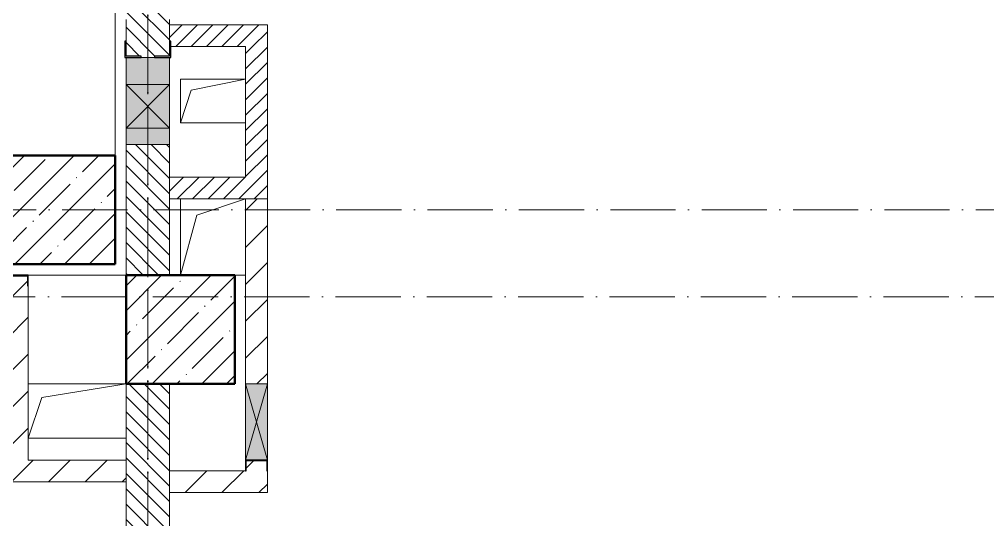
# Model space of a CAD drawing. Header units: millimetres. Extents: x -12989 to 629078, y -109036 to 555275.
# Drawn here: x 376530 to 380983, y -45056 to -42757 of the extents above; entities that cross this region are included whole.
import ezdxf

# ---------------------------------------------------------------- set-up
doc = ezdxf.new("R2010")
doc.units = ezdxf.units.MM
doc.linetypes.add('50_200_ШТРИХ_1Т_ш5_п1_п1_', pattern=[700, 500, -100, 0, -100])
for name, color, linetype, lineweight in [('4 -стяжа', 7, 'Continuous', 30), ('A-DETL-GENF-OTLN', 7, 'Continuous', 9), ('A-FLOR-____-OTLN', 7, 'Continuous', 9), ('A-GENM-____-MCUT', 7, 'Continuous', 25), ('A-GENM-____-OTLN', 7, 'Continuous', 9), ('A-GENM-____-OTLN-1', 7, 'Continuous', 25), ('A-GLAZ-____-OTLN', 7, 'Continuous', 9), ('A-WALL-____-MCUT', 7, 'Continuous', 13), ('A-WALL-____-MCUT-3', 7, 'Continuous', 9), ('A-WALL-____-PATT-1', 7, 'Continuous', 9), ('A-WALL-FNSH-MCUT-1', 7, 'Continuous', 9), ('S-COLS-____-MCUT', 7, 'Continuous', 50), ('S-COLS-____-OTLN', 7, 'Continuous', 9), ('S-GRID-____-OTLN-1', 7, '50_200_ШТРИХ_1Т_ш5_п1_п1_', 9)]:
    doc.layers.add(name, color=color, linetype=linetype, lineweight=lineweight)
doc.layers.get('4 -стяжа').off()
pattern_1 = [(135, (283770.707, -86863.456), (-35.35534, -35.35534), [])]
pattern_2 = [(45, (-93500, -42681.04), (-114.04925, 114.04925), []), (45, (-93385.95, -42681.04), (-114.04925, 114.04925), [201.613, -40.323, 3.353, -36.97])]
pattern_3 = [(45, (-92950, -43231.04), (-114.04925, 114.04925), []), (45, (-92835.95, -43231.04), (-114.04925, 114.04925), [201.613, -40.323, 3.353, -36.97])]
pattern_4 = [(45, (283770.707, -86863.456), (-35.35534, 35.35534), [])]
pattern_5 = [(45, (283770.71, -86863.46), (-84.85281, 84.85281), [])]

# ---------------------------------------------------------------- blocks, each defined once
blk = doc.blocks.new('BSC_Колонна _Прямоугольная - 500х500-V117-АР1_План отверстий 3 этажа в осях 1-64_Ю-ЯЯ')
at = {"layer": 'S-COLS-____-OTLN'}
h = blk.add_hatch(dxfattribs=at)
h.set_pattern_fill('FP_122', color=256, style=0, pattern_type=2)
h.set_pattern_definition(pattern_2)
h.paths.add_polyline_path([(-250, -250), (250, -250), (250, 250), (-250, 250), (-250, 12)], flags=0)
at = {"layer": 'S-COLS-____-MCUT'}
for p, q in [((250, 250), (-250, 250)), ((-250, 250), (-250, -250)), ((250, -250), (250, 250)), ((-250, -250), (250, -250))]:
    blk.add_line(p, q, dxfattribs=at)
blk = doc.blocks.new('BSC_Колонна _Прямоугольная - 500х500-V122-АР1_План отверстий 3 этажа в осях 1-64_Ю-ЯЯ')
at = {"layer": 'S-COLS-____-OTLN'}
h = blk.add_hatch(dxfattribs=at)
h.set_pattern_fill('FP_127', color=256, style=0, pattern_type=2)
h.set_pattern_definition(pattern_3)
h.paths.add_polyline_path([(-250, -250), (250, -250), (250, 250), (-250, 250)], flags=0)
at = {"layer": 'S-COLS-____-MCUT'}
for p, q in [((250, 250), (-250, 250)), ((-250, 250), (-250, -250)), ((250, -250), (250, 250)), ((-250, -250), (250, -250))]:
    blk.add_line(p, q, dxfattribs=at)
blk = doc.blocks.new('154_Фахверк_СКБ_Швеллер - Тип_100_3960-28318856-АР1_План отверстий 3 этажа в осях 1-64_Ю-ЯЯ')
at = {"layer": 'A-GENM-____-MCUT'}
for p, q in [((175, 50), (125, 50)), ((125, 50), (125, -50)), ((128, 47), (175, 47)), ((128, -47), (128, 47)), ((175, 47), (175, 50)), ((125, -50), (175, -50)), ((175, -47), (128, -47)), ((175, -50), (175, -47))]:
    blk.add_line(p, q, dxfattribs=at)
blk = doc.blocks.new('AR_Отверстие Ниша - Лючок-32403213-АР1_План отверстий 3 этажа в осях 1-64_Ю-ЯЯ')
at = {"layer": 'A-GLAZ-____-OTLN'}
h = blk.add_hatch(color=256, dxfattribs=at)
h.paths.add_polyline_path([(200, -100), (200, 100), (125, 100), (125, -100)], flags=0)
h.paths.add_polyline_path([(-75, -31), (-75, 100), (-200, 100), (-200, -100), (-75, -100)], flags=0)
for p, q in [((-75, 100), (-200, 100)), ((200, 100), (125, 100)), ((200, -100), (200, 100)), ((-200, 31), (-200, -31)), ((-200, -100), (-75, -100)), ((125, -100), (200, -100))]:
    blk.add_line(p, q, dxfattribs=at)
blk = doc.blocks.new('Фахверк_СКБ_Уголок - 200_3960-28268576-АР1_План отверстий 3 этажа в осях 1-64_Ю-ЯЯ')
at = {"layer": 'A-GENM-____-MCUT'}
for p, q in [((200, 156), (125, 156)), ((125, 156), (125, 81)), ((131, 81), (131, 150)), ((131, 150), (200, 150)), ((200, 150), (200, 156)), ((125, 81), (131, 81)), ((131, 19), (125, 19)), ((125, 19), (125, -56)), ((131, -50), (131, 19)), ((125, -56), (200, -56)), ((200, -50), (131, -50)), ((200, -56), (200, -50))]:
    blk.add_line(p, q, dxfattribs=at)
blk = doc.blocks.new('AR_Отверстие прямоугольное _в стене_ - AR_Отверстие прямоугольное _в стене__ВК-32403182-АР1_План отверстий 3 этажа в осях 1-64_Ю-ЯЯ')
at = {"layer": 'A-GLAZ-____-OTLN'}
blk.add_hatch(color=256, dxfattribs=at).paths.add_polyline_path([(100, 100), (-100, 100), (-100, -100), (100, -100)], flags=0)
at = {"layer": 'A-DETL-GENF-OTLN'}
for p, q in [((-100, -100), (-100, 100)), ((-100, 100), (100, 100)), ((100, 100), (-100, -100)), ((-100, 100), (100, -100)), ((100, 100), (-100, 100)), ((-100, 100), (-100, -100)), ((100, 100), (100, -100)), ((100, -100), (100, 100)), ((100, -100), (-100, -100)), ((-100, -100), (100, -100))]:
    blk.add_line(p, q, dxfattribs=at)
blk = doc.blocks.new('AR_Отверстие прямоугольное _в плите_ - AR_Отверстие прямоугольное _в плите_-V172-АР1_План отверстий 3 этажа в осях 1-64_Ю-ЯЯ')
at = {"layer": 'A-GENM-____-OTLN'}
for p, q in [((150, 100), (-150, 100)), ((-150, 100), (-150, -100)), ((-100, 50), (150, 100)), ((-150, -100), (-100, 50)), ((-150, -100), (150, -100))]:
    blk.add_line(p, q, dxfattribs=at)
blk = doc.blocks.new('AR_Отверстие прямоугольное _в плите_ - AR_Отверстие прямоугольное _в плите_-30552830-АР1_План отверстий 3 этажа в осях 1-64_Ю-ЯЯ')
at = {"layer": 'A-GENM-____-OTLN'}
for p, q in [((225, 125), (-225, 125)), ((-162.5, 62.5), (225, 125)), ((-225, -125), (-162.5, 62.5)), ((-225, -125), (225, -125))]:
    blk.add_line(p, q, dxfattribs=at)
blk = doc.blocks.new('AR_Отверстие прямоугольное _в плите_ - AR_Отверстие прямоугольное _в плите_-30552583-АР1_План отверстий 3 этажа в осях 1-64_Ю-ЯЯ')
at = {"layer": 'A-GENM-____-OTLN'}
for p, q in [((-150, 175), (-150, -175)), ((-75, 100), (150, 175)), ((-150, -175), (-75, 100)), ((100, -175), (150, -175))]:
    blk.add_line(p, q, dxfattribs=at)
blk = doc.blocks.new('AR_Отверстие прямоугольное _в стене_ - AR_Отверстие прямоугольное _в стене__ОВ-36947615-АР1_План отверстий 3 этажа в осях 1-64_Ю-ЯЯ')
at = {"layer": 'A-GLAZ-____-OTLN'}
blk.add_hatch(color=256, dxfattribs=at).paths.add_polyline_path([(-175, -50), (175, -50), (175, 50), (-175, 50), (-175, -47)], flags=0)
at = {"layer": 'A-DETL-GENF-OTLN'}
for p, q in [((-175, 50), (175, 50)), ((175, 50), (-175, -50)), ((-175, 50), (175, -50)), ((175, 50), (-175, 50)), ((175, 50), (175, -50)), ((175, -50), (175, 50)), ((175, -50), (-175, -50)), ((-175, -50), (175, -50))]:
    blk.add_line(p, q, dxfattribs=at)
blk = doc.blocks.new('154_Фахверк_СКБ_Швеллер - Тип_100_3960_зеркало-28515619-АР1_План отверстий 3 этажа в осях 1-64_Ю-ЯЯ')
at = {"layer": 'A-GENM-____-MCUT'}
for p, q in [((175, 50), (125, 50)), ((125, 50), (125, -50)), ((128, 47), (175, 47)), ((128, -47), (128, 47)), ((175, 47), (175, 50)), ((125, -50), (175, -50)), ((175, -47), (128, -47)), ((175, -50), (175, -47))]:
    blk.add_line(p, q, dxfattribs=at)
blk = doc.blocks.new('BSC_Колонна _Прямоугольная - 500х500-V141-АР1_План отверстий 3 этажа в осях 1-64_А-ГГ')
at = {"layer": 'S-COLS-____-OTLN'}
h = blk.add_hatch(dxfattribs=at)
h.set_pattern_fill('FP_164', color=256, style=0, pattern_type=2)
h.set_pattern_definition(pattern_2)
h.paths.add_polyline_path([(-250, -250), (250, -250), (250, 250), (-250, 250), (-250, 194.5)], flags=0)
at = {"layer": 'S-COLS-____-MCUT'}
for p, q in [((250, 250), (-250, 250)), ((-250, 250), (-250, -250)), ((250, -250), (250, 250)), ((-250, -250), (250, -250))]:
    blk.add_line(p, q, dxfattribs=at)
blk = doc.blocks.new('BSC_Колонна _Прямоугольная - 500х500-V146-АР1_План отверстий 3 этажа в осях 1-64_А-ГГ')
at = {"layer": 'S-COLS-____-OTLN'}
h = blk.add_hatch(dxfattribs=at)
h.set_pattern_fill('FP_169', color=256, style=0, pattern_type=2)
h.set_pattern_definition(pattern_3)
h.paths.add_polyline_path([(-250, -250), (250, -250), (250, 250), (-250, 250)], flags=0)
at = {"layer": 'S-COLS-____-MCUT'}
for p, q in [((250, 250), (-250, 250)), ((-250, 250), (-250, -250)), ((250, -250), (250, 250)), ((-250, -250), (250, -250))]:
    blk.add_line(p, q, dxfattribs=at)
blk = doc.blocks.new('154_Фахверк_СКБ_Швеллер - Тип_100_3960-28318856-АР1_План отверстий 3 этажа в осях 1-64_А-ГГ')
at = {"layer": 'A-GENM-____-MCUT'}
for p, q in [((175, 50), (125, 50)), ((125, 50), (125, -50)), ((128, 47), (175, 47)), ((128, -47), (128, 47)), ((175, 47), (175, 50)), ((125, -50), (175, -50)), ((175, -47), (128, -47)), ((175, -50), (175, -47))]:
    blk.add_line(p, q, dxfattribs=at)
blk = doc.blocks.new('AR_Отверстие Ниша - Лючок-32403213-АР1_План отверстий 3 этажа в осях 1-64_А-ГГ')
at = {"layer": 'A-GLAZ-____-OTLN'}
h = blk.add_hatch(color=256, dxfattribs=at)
h.paths.add_polyline_path([(200, -100), (200, 100), (125, 100), (125, -100)], flags=0)
h.paths.add_polyline_path([(-75, -100), (-75, 100), (-200, 100), (-200, -100)], flags=0)
for p, q in [((-75, 100), (-200, 100)), ((200, 100), (125, 100)), ((200, -100), (200, 100)), ((-200, 31), (-200, -31)), ((-200, -100), (-75, -100)), ((125, -100), (200, -100))]:
    blk.add_line(p, q, dxfattribs=at)
blk = doc.blocks.new('Фахверк_СКБ_Уголок - 200_3960-28268576-АР1_План отверстий 3 этажа в осях 1-64_А-ГГ')
at = {"layer": 'A-GENM-____-MCUT'}
for p, q in [((200, 156), (125, 156)), ((125, 156), (125, 81)), ((131, 81), (131, 150)), ((131, 150), (200, 150)), ((200, 150), (200, 156)), ((125, 81), (131, 81)), ((131, 19), (125, 19)), ((125, 19), (125, -56)), ((131, -50), (131, 19)), ((125, -56), (200, -56)), ((200, -50), (131, -50)), ((200, -56), (200, -50))]:
    blk.add_line(p, q, dxfattribs=at)
blk = doc.blocks.new('AR_Отверстие прямоугольное _в стене_ - AR_Отверстие прямоугольное _в стене__ВК-32403182-АР1_План отверстий 3 этажа в осях 1-64_А-ГГ')
at = {"layer": 'A-GLAZ-____-OTLN'}
blk.add_hatch(color=256, dxfattribs=at).paths.add_polyline_path([(100, 100), (-100, 100), (-100, -100), (100, -100)], flags=0)
at = {"layer": 'A-DETL-GENF-OTLN'}
for p, q in [((-100, -100), (-100, 100)), ((-100, 100), (100, 100)), ((100, 100), (-100, -100)), ((-100, 100), (100, -100)), ((100, 100), (-100, 100)), ((-100, 100), (-100, -100)), ((100, 100), (100, -100)), ((100, -100), (100, 100)), ((100, -100), (-100, -100)), ((-100, -100), (100, -100))]:
    blk.add_line(p, q, dxfattribs=at)
blk = doc.blocks.new('AR_Отверстие прямоугольное _в плите_ - AR_Отверстие прямоугольное _в плите_-30423629-АР1_План отверстий 3 этажа в осях 1-64_А-ГГ')
at = {"layer": 'A-GENM-____-OTLN'}
for p, q in [((150, 100), (-150, 100)), ((-150, 100), (-150, -100)), ((-100, 50), (150, 100)), ((-150, -100), (-100, 50)), ((-150, -100), (150, -100))]:
    blk.add_line(p, q, dxfattribs=at)
blk = doc.blocks.new('AR_Отверстие прямоугольное _в плите_ - AR_Отверстие прямоугольное _в плите_-30552830-АР1_План отверстий 3 этажа в осях 1-64_А-ГГ')
at = {"layer": 'A-GENM-____-OTLN'}
for p, q in [((225, 125), (-225, 125)), ((-162.5, 62.5), (225, 125)), ((-225, -125), (-162.5, 62.5)), ((-225, -125), (225, -125))]:
    blk.add_line(p, q, dxfattribs=at)
blk = doc.blocks.new('AR_Отверстие прямоугольное _в плите_ - AR_Отверстие прямоугольное _в плите_-30552583-АР1_План отверстий 3 этажа в осях 1-64_А-ГГ')
at = {"layer": 'A-GENM-____-OTLN'}
for p, q in [((-150, 175), (-150, -175)), ((-75, 100), (150, 175)), ((-150, -175), (-75, 100)), ((100, -175), (150, -175))]:
    blk.add_line(p, q, dxfattribs=at)
blk = doc.blocks.new('AR_Отверстие прямоугольное _в стене_ - AR_Отверстие прямоугольное _в стене__ОВ-36947615-АР1_План отверстий 3 этажа в осях 1-64_А-ГГ')
at = {"layer": 'A-GLAZ-____-OTLN'}
blk.add_hatch(color=256, dxfattribs=at).paths.add_polyline_path([(-175, -50), (175, -50), (175, 50), (-175, 50), (-175, -47)], flags=0)
at = {"layer": 'A-DETL-GENF-OTLN'}
for p, q in [((-175, 50), (175, 50)), ((175, 50), (-175, -50)), ((-175, 50), (175, -50)), ((175, 50), (-175, 50)), ((175, 50), (175, -50)), ((175, -50), (175, 50)), ((175, -50), (-175, -50)), ((-175, -50), (175, -50))]:
    blk.add_line(p, q, dxfattribs=at)
blk = doc.blocks.new('154_Фахверк_СКБ_Швеллер - Тип_100_3960_зеркало-28515619-АР1_План отверстий 3 этажа в осях 1-64_А-ГГ')
at = {"layer": 'A-GENM-____-MCUT'}
for p, q in [((175, 50), (125, 50)), ((125, 50), (125, -50)), ((128, 47), (175, 47)), ((128, -47), (128, 47)), ((175, 47), (175, 50)), ((125, -50), (175, -50)), ((175, -47), (128, -47)), ((175, -50), (175, -47))]:
    blk.add_line(p, q, dxfattribs=at)
blk = doc.blocks.new('3эт')
at = {"layer": 'S-GRID-____-OTLN-1', "color": 251, "ltscale": 0.6, "true_color": 0x636466}
for p, q in [((377120.7, -46882.4), (377120.7, 4029.4)), ((377120.7, -91346.1), (377120.7, -36982.5)), ((358243, -43632.4), (387705.3, -43632.4)), ((358243, -43632.4), (387705.3, -43632.4)), ((351097.5, -44032.4), (387845.1, -44032.4))]:
    blk.add_line(p, q, dxfattribs=at)

msp = doc.modelspace()

# ---------------------------------------------------------------- hatches: boundary and pattern name
at = {"layer": 'A-WALL-____-PATT-1'}
h = msp.add_hatch(dxfattribs=at)
h.set_pattern_fill('FP_9', color=256, style=0, pattern_type=2)
h.set_pattern_definition(pattern_1)
h.paths.add_polyline_path([(377020.7074, -43932.4142), (377220.7074, -43932.4142), (377220.7074, -43332.4142), (377020.7074, -43332.4142), (377020.7074, -43363.1268)], flags=0)
h.paths.add_polyline_path([(377089.7074, -42932.4142), (377151.7074, -42932.4142), (377151.7074, -42926.4142), (377220.7074, -42926.4142), (377219.7474, -42688.4142), (377151.7074, -42688.4142), (377151.7074, -42682.4142), (377089.7074, -42682.4142), (377089.7074, -42688.4142), (377020.7074, -42688.4142), (377020.7074, -42926.4142), (377089.7074, -42926.4142)], flags=0)
h.paths.add_polyline_path([(377089.7074, -40982.4142), (377151.7074, -40982.4142), (377151.7074, -40976.4142), (377220.7074, -40976.4142), (377220.7074, -40582.4142), (377020.7074, -40582.4142), (377020.7074, -40976.4142), (377089.7074, -40976.4142)], flags=0)
h = msp.add_hatch(dxfattribs=at)
h.set_pattern_fill('FP_6', color=256, style=0, pattern_type=2)
h.set_pattern_definition(pattern_1)
h.paths.add_polyline_path([(377020.7074, -43932.4142), (377220.7074, -43932.4142), (377220.7074, -43332.4142), (377020.7074, -43332.4142)], flags=0)
h.paths.add_polyline_path([(377151.7074, -42932.4142), (377151.7074, -42926.4142), (377220.7074, -42926.4142), (377219.7474, -42688.4142), (377151.7074, -42688.4142), (377151.7074, -42682.4142), (377089.7074, -42682.4142), (377089.7074, -42688.4142), (377020.7074, -42688.4142), (377020.7074, -42926.4142), (377089.7074, -42926.4142), (377089.7074, -42932.4142)], flags=0)
h.paths.add_polyline_path([(377151.7074, -40982.4142), (377151.7074, -40976.4142), (377220.7074, -40976.4142), (377220.7074, -40582.4142), (377020.7074, -40582.4142), (377020.7074, -40976.4142), (377089.7074, -40976.4142), (377089.7074, -40982.4142)], flags=0)
h = msp.add_hatch(dxfattribs=at)
h.set_pattern_fill('FP_8', color=256, style=0, pattern_type=2)
h.set_pattern_definition(pattern_4)
h.paths.add_polyline_path([(377670.7074, -42882.4142), (377670.7074, -42782.4142), (377220.7074, -42782.4142), (377220.7074, -42857.4142), (377226.7074, -42857.4142), (377226.7074, -42882.4142), (377570.7074, -42882.4142)], flags=0)
h = msp.add_hatch(dxfattribs=at)
h.set_pattern_fill('FP_5', color=256, style=0, pattern_type=2)
h.set_pattern_definition(pattern_4)
h.paths.add_polyline_path([(377670.7074, -42882.4142), (377670.7074, -42782.4142), (377220.7074, -42782.4142), (377220.7074, -42857.4142), (377226.7074, -42857.4142), (377226.7074, -42882.4142), (377570.7074, -42882.4142)], flags=0)
h = msp.add_hatch(dxfattribs=at)
h.set_pattern_fill('FP_8', color=256, style=0, pattern_type=2)
h.set_pattern_definition(pattern_4)
h.paths.add_polyline_path([(377670.7074, -43482.4142), (377670.7074, -42882.4142), (377570.7074, -42882.4142), (377570.7074, -43482.4142)], flags=0)
h = msp.add_hatch(dxfattribs=at)
h.set_pattern_fill('FP_5', color=256, style=0, pattern_type=2)
h.set_pattern_definition(pattern_4)
h.paths.add_polyline_path([(377670.7074, -43482.4142), (377670.7074, -42882.4142), (377570.7074, -42882.4142), (377570.7074, -43482.4142)], flags=0)
h = msp.add_hatch(dxfattribs=at)
h.set_pattern_fill('FP_8', color=256, style=0, pattern_type=2)
h.set_pattern_definition(pattern_4)
h.paths.add_polyline_path([(377670.7074, -43582.4142), (377670.7074, -43482.4142), (377220.7074, -43482.4142), (377220.7074, -43582.4142), (377432.2887, -43582.4142)], flags=0)
h = msp.add_hatch(dxfattribs=at)
h.set_pattern_fill('FP_5', color=256, style=0, pattern_type=2)
h.set_pattern_definition(pattern_4)
h.paths.add_polyline_path([(377670.7074, -43582.4142), (377670.7074, -43482.4142), (377220.7074, -43482.4142), (377220.7074, -43582.4142), (377432.6378, -43582.4142)], flags=0)
h = msp.add_hatch(dxfattribs=at)
h.set_pattern_fill('FP_7', color=256, style=0, pattern_type=2)
h.set_pattern_definition(pattern_5)
h.paths.add_polyline_path([(377620.7074, -44832.4142), (377667.7074, -44832.4142), (377667.7074, -44785.4142), (377573.7074, -44785.4142), (377573.7074, -44832.4142)], flags=0)
h.paths.add_polyline_path([(377570.7074, -44432.4142), (377670.7074, -44432.4142), (377670.7074, -43582.4142), (377570.7074, -43582.4142)], flags=0)
h = msp.add_hatch(dxfattribs=at)
h.set_pattern_fill('FP_4', color=256, style=0, pattern_type=2)
h.set_pattern_definition(pattern_5)
h.paths.add_polyline_path([(377620.7074, -44832.4142), (377667.7074, -44832.4142), (377667.7074, -44785.4142), (377573.7074, -44785.4142), (377573.7074, -44832.4142)], flags=0)
h.paths.add_polyline_path([(377570.7074, -44432.4142), (377670.7074, -44432.4142), (377670.7074, -43582.4142), (377570.7074, -43582.4142)], flags=0)
h = msp.add_hatch(dxfattribs=at)
h.set_pattern_fill('FP_7', color=256, style=0, pattern_type=2)
h.set_pattern_definition(pattern_5)
h.paths.add_polyline_path([(376570.7074, -44882.4142), (376570.7074, -43982.4142), (376567.7074, -43982.4142), (376567.7074, -43935.4142), (376473.7074, -43935.4142), (376473.7074, -43982.4142), (376470.7074, -43982.4142), (376470.7074, -44882.4142)], flags=0)
h = msp.add_hatch(dxfattribs=at)
h.set_pattern_fill('FP_4', color=256, style=0, pattern_type=2)
h.set_pattern_definition(pattern_5)
h.paths.add_polyline_path([(376470.7074, -44882.4142), (376570.7074, -44882.4142), (376570.7074, -43982.4142), (376567.7074, -43982.4142), (376567.7074, -43935.4142), (376473.7074, -43935.4142), (376473.7074, -43982.4142), (376470.7074, -43982.4142), (376470.7074, -44847.9448)], flags=0)
h = msp.add_hatch(dxfattribs=at)
h.set_pattern_fill('FP_6', color=256, style=0, pattern_type=2)
h.set_pattern_definition(pattern_1)
h.paths.add_polyline_path([(377220.7074, -49282.4142), (377220.7074, -48857.4142), (377020.7074, -48857.4142), (377020.7074, -49282.4142)], flags=0)
h.paths.add_polyline_path([(377220.7074, -48357.4142), (377220.7074, -44432.4142), (377020.7074, -44432.4142), (377020.7074, -48357.4142)], flags=0)
h = msp.add_hatch(dxfattribs=at)
h.set_pattern_fill('FP_7', color=256, style=0, pattern_type=2)
h.set_pattern_definition(pattern_5)
h.paths.add_polyline_path([(377020.7074, -44882.4142), (377020.7074, -44782.4142), (376570.7074, -44782.4142), (376570.7074, -44882.4142)], flags=0)
h = msp.add_hatch(dxfattribs=at)
h.set_pattern_fill('FP_4', color=256, style=0, pattern_type=2)
h.set_pattern_definition(pattern_5)
h.paths.add_polyline_path([(377020.7074, -44882.4142), (377020.7074, -44782.4142), (376570.7074, -44782.4142), (376570.7074, -44882.4142)], flags=0)
h = msp.add_hatch(dxfattribs=at)
h.set_pattern_fill('FP_7', color=256, style=0, pattern_type=2)
h.set_pattern_definition(pattern_5)
h.paths.add_polyline_path([(377220.7074, -44932.4142), (377670.7074, -44932.4142), (377670.7074, -44832.4142), (377220.7074, -44832.4142)], flags=0)
h = msp.add_hatch(dxfattribs=at)
h.set_pattern_fill('FP_4', color=256, style=0, pattern_type=2)
h.set_pattern_definition(pattern_5)
h.paths.add_polyline_path([(377220.7074, -44932.4142), (377670.7074, -44932.4142), (377670.7074, -44832.4142), (377220.7074, -44832.4142), (377220.7074, -44847.9448)], flags=0)

# ---------------------------------------------------------------- linework, layer by layer
at = {"layer": 'A-FLOR-____-OTLN'}
for p, q in [((376970.7074, -43382.4142), (376970.7074, -40032.4142)), ((376970.7074, -43382.4142), (376970.7074, -40032.4142)), ((377270.7074, -43032.4142), (377570.7074, -43032.4142)), ((377270.7074, -43232.4142), (377270.7074, -43032.4142)), ((377270.7074, -43032.4142), (377570.7074, -43032.4142)), ((377270.7074, -43232.4142), (377270.7074, -43032.4142)), ((377570.7074, -43232.4142), (377270.7074, -43232.4142)), ((377570.7074, -43232.4142), (377270.7074, -43232.4142)), ((377270.7074, -43932.4142), (377270.7074, -43582.4142)), ((377270.7074, -43932.4142), (377270.7074, -43582.4142)), ((377020.7074, -43932.4142), (376570.7074, -43932.4142)), ((377020.7074, -43932.4142), (376570.7074, -43932.4142)), ((377570.7074, -43932.4142), (377520.7074, -43932.4142)), ((377570.7074, -43932.4142), (377520.7074, -43932.4142)), ((376570.7074, -44432.4142), (377020.7074, -44432.4142)), ((376570.7074, -44432.4142), (377020.7074, -44432.4142)), ((377020.7074, -44682.4142), (376570.7074, -44682.4142)), ((377020.7074, -44682.4142), (376570.7074, -44682.4142))]:
    msp.add_line(p, q, dxfattribs=at)
at = {"layer": 'A-WALL-____-MCUT'}
for p, q in [((377020.7074, -42757.4142), (377020.7074, -42857.4142)), ((377220.7074, -42857.4142), (377220.7074, -42757.4142)), ((377020.7074, -43332.4142), (377020.7074, -43932.4142)), ((377220.7074, -43932.4142), (377220.7074, -43332.4142))]:
    msp.add_line(p, q, dxfattribs=at)
at = {"layer": 'A-WALL-____-MCUT-3'}
for p, q in [((377020.7074, -42757.4142), (377020.7074, -42857.4142)), ((377220.7074, -42857.4142), (377220.7074, -42757.4142)), ((377020.7074, -43332.4142), (377020.7074, -43932.4142)), ((377220.7074, -43932.4142), (377220.7074, -43332.4142)), ((377020.7074, -44432.4142), (377020.7074, -48357.4142)), ((377220.7074, -48357.4142), (377220.7074, -44432.4142))]:
    msp.add_line(p, q, dxfattribs=at)
at = {"layer": 'A-WALL-FNSH-MCUT-1'}
for p, q in [((377670.7074, -42782.4142), (377220.7074, -42782.4142)), ((377670.7074, -42782.4142), (377220.7074, -42782.4142)), ((377670.7074, -44432.4142), (377670.7074, -42782.4142)), ((377670.7074, -44432.4142), (377670.7074, -42782.4142)), ((377226.7074, -42882.4142), (377570.7074, -42882.4142)), ((377226.7074, -42882.4142), (377570.7074, -42882.4142)), ((377570.7074, -42882.4142), (377570.7074, -43482.4142)), ((377570.7074, -42882.4142), (377570.7074, -43482.4142)), ((377570.7074, -43482.4142), (377220.7074, -43482.4142)), ((377570.7074, -43482.4142), (377220.7074, -43482.4142)), ((377670.7074, -43582.4142), (377220.7074, -43582.4142)), ((377670.7074, -43582.4142), (377220.7074, -43582.4142)), ((377570.7074, -43582.4142), (377570.7074, -44432.4142)), ((377570.7074, -43582.4142), (377570.7074, -44432.4142)), ((376570.7074, -44782.4142), (376570.7074, -43982.4142)), ((376570.7074, -44782.4142), (376570.7074, -43982.4142)), ((377020.7074, -44782.4142), (376570.7074, -44782.4142)), ((377020.7074, -44782.4142), (376570.7074, -44782.4142)), ((377570.7074, -44832.4142), (377220.7074, -44832.4142)), ((377570.7074, -44832.4142), (377220.7074, -44832.4142)), ((377220.7074, -44832.4142), (377220.7074, -44932.4142)), ((377670.7074, -44932.4142), (377670.7074, -44832.4142)), ((377670.7074, -44932.4142), (377670.7074, -44832.4142)), ((376470.7074, -44882.4142), (377020.7074, -44882.4142)), ((376470.7074, -44882.4142), (377020.7074, -44882.4142)), ((377220.7074, -44932.4142), (377670.7074, -44932.4142)), ((377220.7074, -44932.4142), (377670.7074, -44932.4142))]:
    msp.add_line(p, q, dxfattribs=at)

# ---------------------------------------------------------------- block references
at = {"layer": '4 -стяжа'}
msp.add_blockref('3эт', (0, 0), dxfattribs=at)
at = {"layer": 'A-GENM-____-OTLN'}
for name, p in [('AR_Отверстие прямоугольное _в плите_ - AR_Отверстие прямоугольное _в плите_-V172-АР1_План отверстий 3 этажа в осях 1-64_Ю-ЯЯ', (377420.7074, -43132.4142)), ('AR_Отверстие прямоугольное _в плите_ - AR_Отверстие прямоугольное _в плите_-30423629-АР1_План отверстий 3 этажа в осях 1-64_А-ГГ', (377420.7074, -43132.4142)), ('AR_Отверстие прямоугольное _в плите_ - AR_Отверстие прямоугольное _в плите_-30552583-АР1_План отверстий 3 этажа в осях 1-64_Ю-ЯЯ', (377420.7074, -43757.4142)), ('AR_Отверстие прямоугольное _в плите_ - AR_Отверстие прямоугольное _в плите_-30552583-АР1_План отверстий 3 этажа в осях 1-64_А-ГГ', (377420.7074, -43757.4142)), ('AR_Отверстие прямоугольное _в плите_ - AR_Отверстие прямоугольное _в плите_-30552830-АР1_План отверстий 3 этажа в осях 1-64_Ю-ЯЯ', (376795.7074, -44557.4142)), ('AR_Отверстие прямоугольное _в плите_ - AR_Отверстие прямоугольное _в плите_-30552830-АР1_План отверстий 3 этажа в осях 1-64_А-ГГ', (376795.7074, -44557.4142))]:
    msp.add_blockref(name, p, dxfattribs=at)
at = {"layer": 'A-GENM-____-OTLN-1'}
for name, p, rotation in [('Фахверк_СКБ_Уголок - 200_3960-28268576-АР1_План отверстий 3 этажа в осях 1-64_Ю-ЯЯ', (377170.7074, -43057.4142), 89.9999999999999), ('Фахверк_СКБ_Уголок - 200_3960-28268576-АР1_План отверстий 3 этажа в осях 1-64_А-ГГ', (377170.7074, -43057.4142), 89.9999999999999), ('154_Фахверк_СКБ_Швеллер - Тип_100_3960-28318856-АР1_План отверстий 3 этажа в осях 1-64_Ю-ЯЯ', (376520.7074, -43807.4142), 270), ('154_Фахверк_СКБ_Швеллер - Тип_100_3960-28318856-АР1_План отверстий 3 этажа в осях 1-64_А-ГГ', (376520.7074, -43807.4142), 270), ('154_Фахверк_СКБ_Швеллер - Тип_100_3960_зеркало-28515619-АР1_План отверстий 3 этажа в осях 1-64_Ю-ЯЯ', (377620.7074, -44657.4142), 269.9999999999966), ('154_Фахверк_СКБ_Швеллер - Тип_100_3960_зеркало-28515619-АР1_План отверстий 3 этажа в осях 1-64_А-ГГ', (377620.7074, -44657.4142), 269.9999999999966)]:
    msp.add_blockref(name, p, dxfattribs=dict(at, rotation=rotation))
at = {"layer": 'A-GLAZ-____-OTLN'}
for name, p, rotation in [('AR_Отверстие Ниша - Лючок-32403213-АР1_План отверстий 3 этажа в осях 1-64_Ю-ЯЯ', (377120.7074, -43132.4142), 269.9999999999999), ('AR_Отверстие Ниша - Лючок-32403213-АР1_План отверстий 3 этажа в осях 1-64_А-ГГ', (377120.7074, -43132.4142), 269.9999999999999), ('AR_Отверстие прямоугольное _в стене_ - AR_Отверстие прямоугольное _в стене__ВК-32403182-АР1_План отверстий 3 этажа в осях 1-64_Ю-ЯЯ', (377120.7074, -43157.4142), 269.9999999999999), ('AR_Отверстие прямоугольное _в стене_ - AR_Отверстие прямоугольное _в стене__ВК-32403182-АР1_План отверстий 3 этажа в осях 1-64_А-ГГ', (377120.7074, -43157.4142), 269.9999999999999), ('AR_Отверстие прямоугольное _в стене_ - AR_Отверстие прямоугольное _в стене__ОВ-36947615-АР1_План отверстий 3 этажа в осях 1-64_Ю-ЯЯ', (377620.7074, -44607.4142), 89.99999999999659), ('AR_Отверстие прямоугольное _в стене_ - AR_Отверстие прямоугольное _в стене__ОВ-36947615-АР1_План отверстий 3 этажа в осях 1-64_А-ГГ', (377620.7074, -44607.4142), 89.99999999999659)]:
    msp.add_blockref(name, p, dxfattribs=dict(at, rotation=rotation))
at = {"layer": 'S-COLS-____-OTLN'}
for name, p in [('BSC_Колонна _Прямоугольная - 500х500-V122-АР1_План отверстий 3 этажа в осях 1-64_Ю-ЯЯ', (376720.7074, -43632.4142)), ('BSC_Колонна _Прямоугольная - 500х500-V146-АР1_План отверстий 3 этажа в осях 1-64_А-ГГ', (376720.7074, -43632.4142)), ('BSC_Колонна _Прямоугольная - 500х500-V117-АР1_План отверстий 3 этажа в осях 1-64_Ю-ЯЯ', (377270.7074, -44182.4142)), ('BSC_Колонна _Прямоугольная - 500х500-V141-АР1_План отверстий 3 этажа в осях 1-64_А-ГГ', (377270.7074, -44182.4142))]:
    msp.add_blockref(name, p, dxfattribs=at)

doc.saveas('drawing.dxf')
